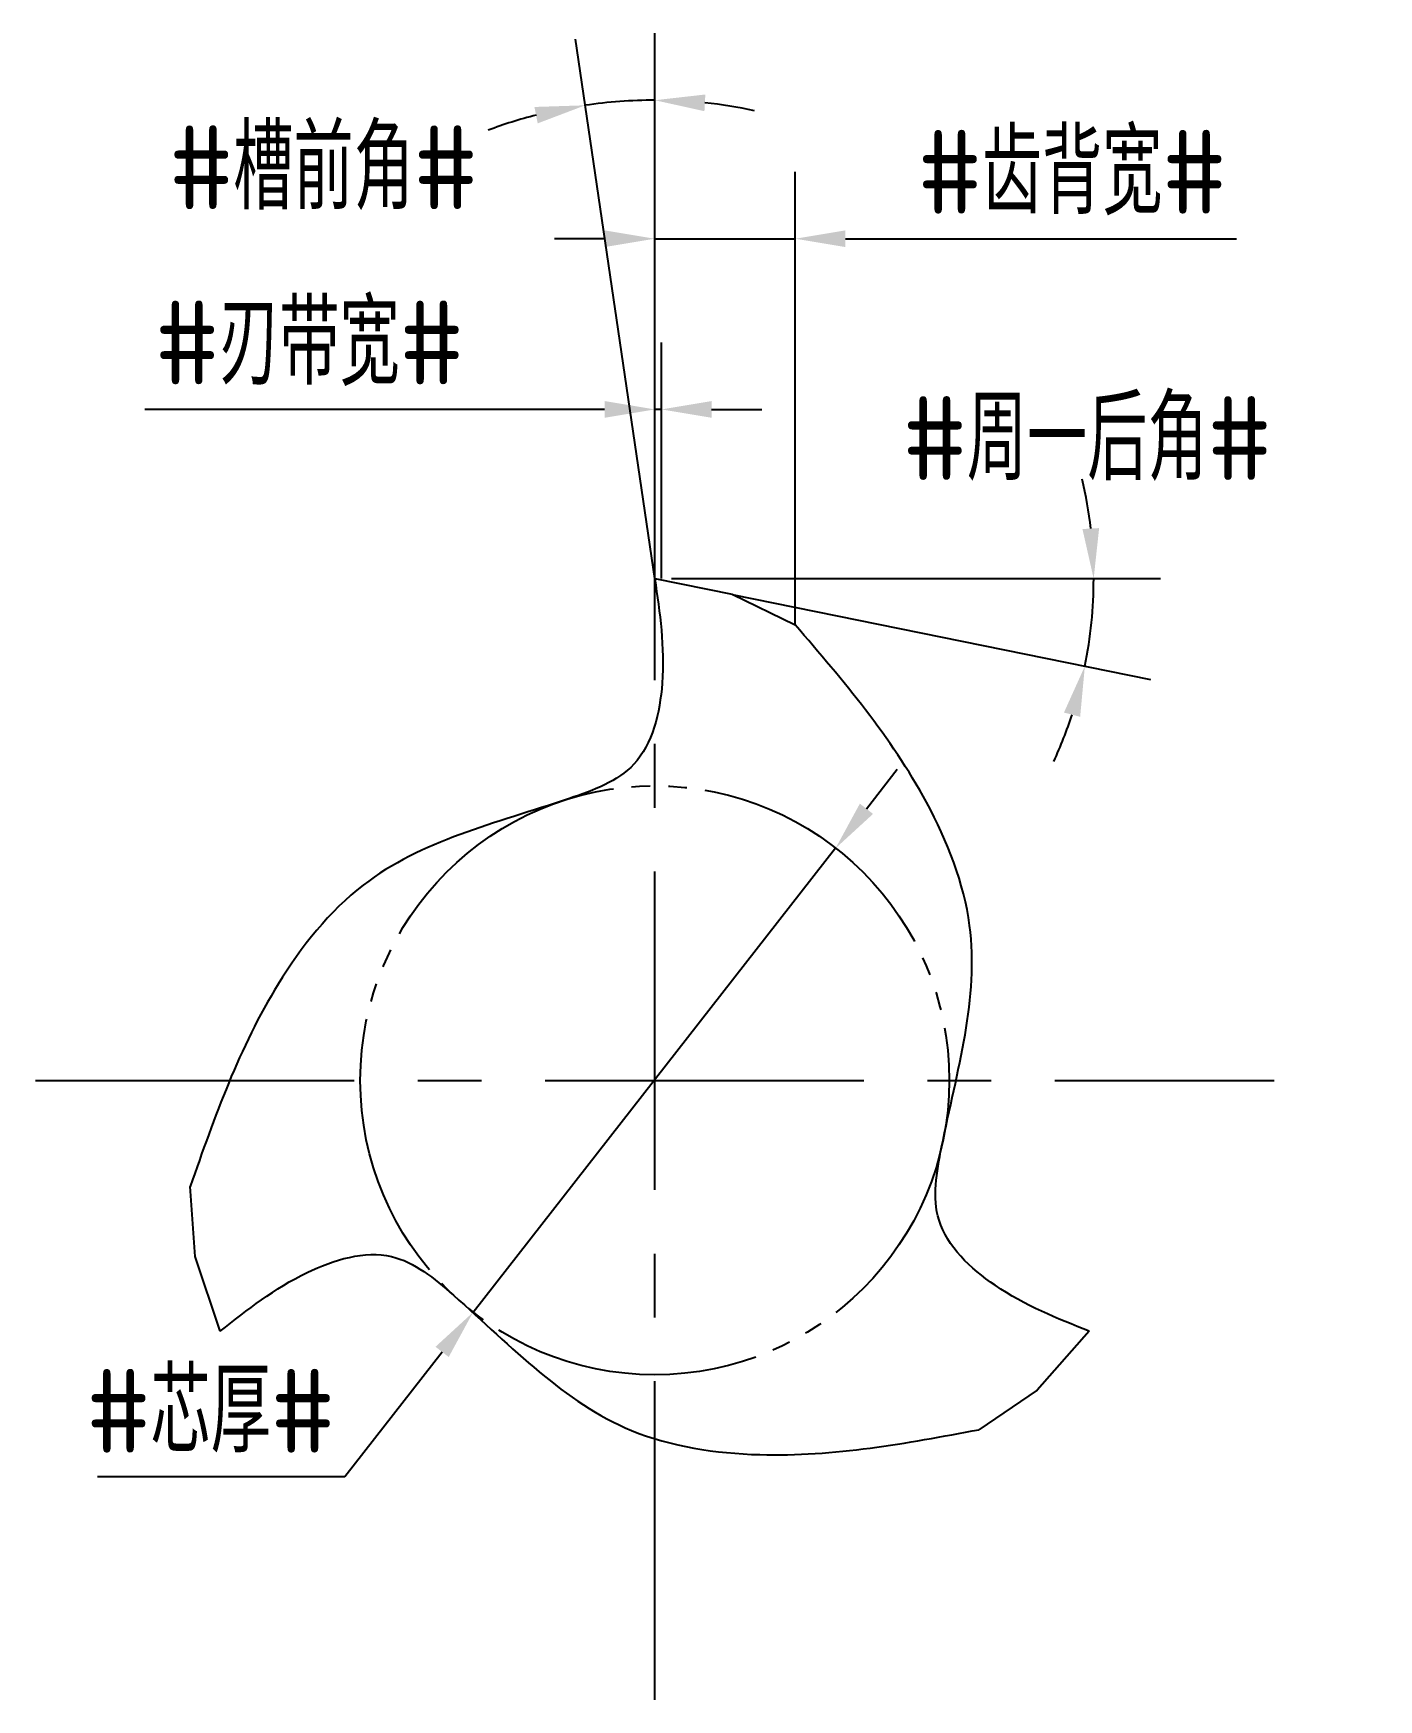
# Model space of a CAD drawing. Header units: millimetres. Extents: x 224.2 to 264.4, y 342.8 to 392.6.
import ezdxf

# ---------------------------------------------------------------- set-up
doc = ezdxf.new("R2010")
doc.units = ezdxf.units.MM
for name, pattern in [('ACAD_ISO04W100', [30, 24, -3, 0, -3]), ('CENTER', [50.8, 31.75, -6.35, 6.35, -6.35]), ('JIS_09_08', [10.75, 8, -0.55, 0.55, -0.55, 0.55, -0.55])]:
    doc.linetypes.add(name, pattern=pattern)
for name, color, linetype in [('中心线', 2, 'ACAD_ISO04W100'), ('标注', 7, 'Continuous'), ('虚线轮廓', 1, 'Continuous'), ('轮廓', 4, 'Continuous')]:
    doc.layers.add(name, color=color, linetype=linetype)
doc.styles.add('CFST0', font='gbenor.shx', dxfattribs={"bigfont": 'gbcbig.shx'})
doc.dimstyles.new('TYToolDesignC1-1', dxfattribs={"dimtxt": 2.5, "dimasz": 1.5, "dimexe": 2, "dimexo": 0, "dimtad": 1, "dimtoh": 1, "dimdec": 3, "dimdsep": 46, "dimtxsty": 'CFST0', "dimcen": 2.502, "dimclrd": 3, "dimclre": 3, "dimclrt": 3, "dimazin": 2, "dimtfac": 1, "dimtdec": 3, "dimtmove": 0, "dimatfit": 3, "dimfxl": 1, "dimarcsym": 0})

# ---------------------------------------------------------------- blocks, each defined once
blk = doc.blocks.new('*D5')
at = {"layer": 'Defpoints', "color": 0, "transparency": 16777216}
for p in [(248.203, 368.27), (237.364, 354.396)]:
    blk.add_point(p, dxfattribs=at)
at = {"layer": '标注', "color": 3, "lineweight": -2, "transparency": 16777216}
for p, q in [((249.127, 369.452), (250.05, 370.634)), ((248.203, 368.27), (237.364, 354.396)), ((233.528, 349.486), (236.44, 353.213)), ((226.138, 349.486), (233.528, 349.486))]:
    blk.add_line(p, q, dxfattribs=at)
at = {"layer": '标注', "color": 3, "transparency": 16777216}
for points in [[(248.93, 369.606), (249.324, 369.298), (248.203, 368.27)], [(236.243, 353.367), (236.637, 353.06), (237.364, 354.396)]]:
    blk.add_solid(points, dxfattribs=at)
at = {"layer": '标注', "color": 3, "transparency": 16777216, "insert": (229.521, 351.444), "char_height": 2.5, "attachment_point": 5, "style": 'CFST0'}
blk.add_mtext('#芯厚#', dxfattribs=at)
blk = doc.blocks.new('*D3')
at = {"layer": 'Defpoints', "color": 0, "transparency": 16777216}
for p in [(242.103, 390.621), (242.799, 376.333), (242.799, 376.333), (242.799, 375.393), (243.059, 374.563)]:
    blk.add_point(p, dxfattribs=at)
at = {"layer": '标注', "color": 3, "lineweight": -2, "transparency": 16777216}
for q in [(242.799, 392.638), (240.429, 392.465)]:
    blk.add_line((242.799, 376.333), q, dxfattribs=at)
for start, end in [(90, 98.3566), (104.3671, 110.3777), (77.9789, 83.9894)]:
    blk.add_arc((242.799, 376.333), 14.305, start, end, dxfattribs=at)
at = {"layer": '标注', "color": 3, "transparency": 16777216}
for points in [[(244.283, 390.31), (244.31, 390.809), (242.799, 390.638)], [(239.2, 390.436), (239.298, 389.946), (240.72, 390.486)]]:
    blk.add_solid(points, dxfattribs=at)
at = {"layer": '标注', "color": 3, "transparency": 16777216, "insert": (232.894, 388.613), "char_height": 2.5, "attachment_point": 5, "style": 'CFST0'}
blk.add_mtext('#槽前角#', dxfattribs=at)
blk = doc.blocks.new('*D1')
at = {"layer": 'Defpoints', "color": 0, "transparency": 16777216}
for p in [(242.799, 376.333), (242.799, 376.333), (243.299, 376.333), (245.109, 375.863), (255.804, 374.582)]:
    blk.add_point(p, dxfattribs=at)
at = {"layer": '标注', "color": 3, "lineweight": -2, "transparency": 16777216}
for p, q in [((243.299, 376.333), (257.921, 376.333)), ((245.109, 375.863), (257.618, 373.318))]:
    blk.add_line(p, q, dxfattribs=at)
for start, end in [(6.5529, 13.1057), (348.4994, 0), (335.3937, 341.9465)]:
    blk.add_arc((242.799, 376.333), 13.123, start, end, dxfattribs=at)
at = {"layer": '标注', "color": 3, "transparency": 16777216}
for points in [[(256.085, 377.845), (255.586, 377.816), (255.921, 376.333)], [(255.033, 372.33), (255.517, 372.202), (255.658, 373.716)]]:
    blk.add_solid(points, dxfattribs=at)
at = {"layer": '标注', "color": 3, "transparency": 16777216, "insert": (255.729, 380.517), "char_height": 2.5, "attachment_point": 5, "style": 'CFST0'}
blk.add_mtext('#周一后角#', dxfattribs=at)
blk = doc.blocks.new('*D2')
at = {"layer": 'Defpoints', "color": 0, "transparency": 16777216}
for p in [(246.999, 386.497), (242.799, 376.333), (246.999, 374.953)]:
    blk.add_point(p, dxfattribs=at)
at = {"layer": '标注', "color": 3, "lineweight": -2, "transparency": 16777216}
for p, q in [((242.799, 376.333), (242.799, 388.497)), ((246.999, 374.953), (246.999, 388.497)), ((241.299, 386.497), (239.799, 386.497)), ((242.799, 386.497), (246.999, 386.497)), ((248.499, 386.497), (260.195, 386.497))]:
    blk.add_line(p, q, dxfattribs=at)
at = {"layer": '标注', "color": 3, "transparency": 16777216}
for points in [[(241.299, 386.747), (241.299, 386.247), (242.799, 386.497)], [(248.499, 386.747), (248.499, 386.247), (246.999, 386.497)]]:
    blk.add_solid(points, dxfattribs=at)
at = {"layer": '标注', "color": 3, "transparency": 16777216, "insert": (255.278, 388.468), "char_height": 2.5, "attachment_point": 5, "style": 'CFST0'}
blk.add_mtext('#齿背宽#', dxfattribs=at)
blk = doc.blocks.new('*D4')
at = {"layer": 'Defpoints', "color": 0, "transparency": 16777216}
for p in [(242.999, 381.393), (242.799, 376.333), (242.999, 376.333)]:
    blk.add_point(p, dxfattribs=at)
at = {"layer": '标注', "color": 3, "lineweight": -2, "transparency": 16777216}
for p, q in [((242.799, 376.333), (242.799, 383.393)), ((242.999, 376.333), (242.999, 383.393)), ((241.299, 381.393), (227.556, 381.393)), ((242.999, 381.393), (242.799, 381.393)), ((244.499, 381.393), (245.999, 381.393))]:
    blk.add_line(p, q, dxfattribs=at)
at = {"layer": '标注', "color": 3, "transparency": 16777216}
for points in [[(241.299, 381.643), (241.299, 381.143), (242.799, 381.393)], [(244.499, 381.643), (244.499, 381.143), (242.999, 381.393)]]:
    blk.add_solid(points, dxfattribs=at)
at = {"layer": '标注', "color": 3, "transparency": 16777216, "insert": (232.473, 383.364), "char_height": 2.5, "attachment_point": 5, "style": 'CFST0'}
blk.add_mtext('#刃带宽#', dxfattribs=at)

msp = doc.modelspace()

# ---------------------------------------------------------------- linework, layer by layer
at = {"layer": '中心线', "linetype": 'CENTER', "ltscale": 0.3}
for p, q in [((242.7986, 342.8148), (242.7986, 379.8509)), ((224.2805, 361.3328), (261.3166, 361.3328))]:
    msp.add_line(p, q, dxfattribs=at)
at = {"layer": '虚线轮廓', "color": 7, "linetype": 'JIS_09_08'}
msp.add_circle((242.7986, 361.3328), 8.8047, dxfattribs=at)
at = {"layer": '轮廓', "linetype": 'Continuous'}
for p, q in [((242.7986, 376.3328), (245.1095, 375.8649)), ((245.1095, 375.8649), (246.9986, 374.9503)), ((229.0579, 356.0681), (228.9055, 358.1614)), ((229.8082, 353.8328), (229.0579, 356.0681)), ((255.789, 353.8328), (254.2283, 352.0654)), ((254.2283, 352.0654), (252.4916, 350.8868))]:
    msp.add_line(p, q, dxfattribs=at)
at = {"layer": '轮廓'}
for points in [[(242.7986, 376.3328), (243.0186, 373.2078), (242.171, 370.7839), (240.2437, 369.7587), (234.0807, 367.1698), (231.5379, 364.2119), (228.9055, 358.1614)], [(255.789, 353.8328), (252.9726, 355.2048), (251.2972, 357.1508), (251.373, 359.3325), (252.2125, 365.9643), (250.9223, 369.6453), (246.9986, 374.9503)], [(229.8082, 353.8328), (232.4045, 355.5859), (234.9275, 356.0638), (236.779, 354.9073), (242.1025, 350.8644), (245.9355, 350.1413), (252.4916, 350.8868)]]:
    msp.add_spline(points, degree=3, dxfattribs=at)

# ---------------------------------------------------------------- dimensions: what is measured, and where the dimension line sits
at = {"layer": '标注'}
for base, line1, line2, text, picture, middle in [((242.1034, 390.6212), ((242.7986, 376.3328), (242.7986, 375.3928)), ((242.7986, 376.3328), (243.0586, 374.5628)), '#槽前角#', '*D3', (232.8941, 386.6548)), ((255.8039, 374.5821), ((242.7986, 376.3328), (245.1086, 375.8628)), ((242.7986, 376.3328), (243.2986, 376.3328)), '#周一后角#', '*D1', (255.7286, 378.5728))]:
    dim = msp.add_angular_dim_2l(base=base, line1=line1, line2=line2, text=text, dimstyle='TYToolDesignC1-1', dxfattribs=at)
    dim.commit()
    dim.dimension.update_dxf_attribs({"geometry": picture, "text_midpoint": middle, "dimtype": 162})
for base, p2, text, picture, middle in [((246.9986, 386.4967), (246.9986, 374.9528), '#齿背宽#', '*D2', (255.2778, 386.4967)), ((242.9986, 381.3928), (242.9986, 376.3328), '#刃带宽#', '*D4', (232.473, 381.3928))]:
    dim = msp.add_linear_dim(base=base, p1=(242.7986, 376.3328), p2=p2, text=text, dimstyle='TYToolDesignC1-1', dxfattribs=at)
    dim.commit()
    dim.dimension.update_dxf_attribs({"geometry": picture, "text_midpoint": middle, "dimtype": 160})
dim = msp.add_diameter_dim_2p(p1=(248.2034, 368.2701), p2=(237.3638, 354.3955), text='#芯厚#', dimstyle='TYToolDesignC1-1', dxfattribs=at)
dim.commit()
dim.dimension.update_dxf_attribs({"geometry": '*D5', "text_midpoint": (229.5207, 349.4859), "dimtype": 163})

doc.saveas('drawing.dxf')
